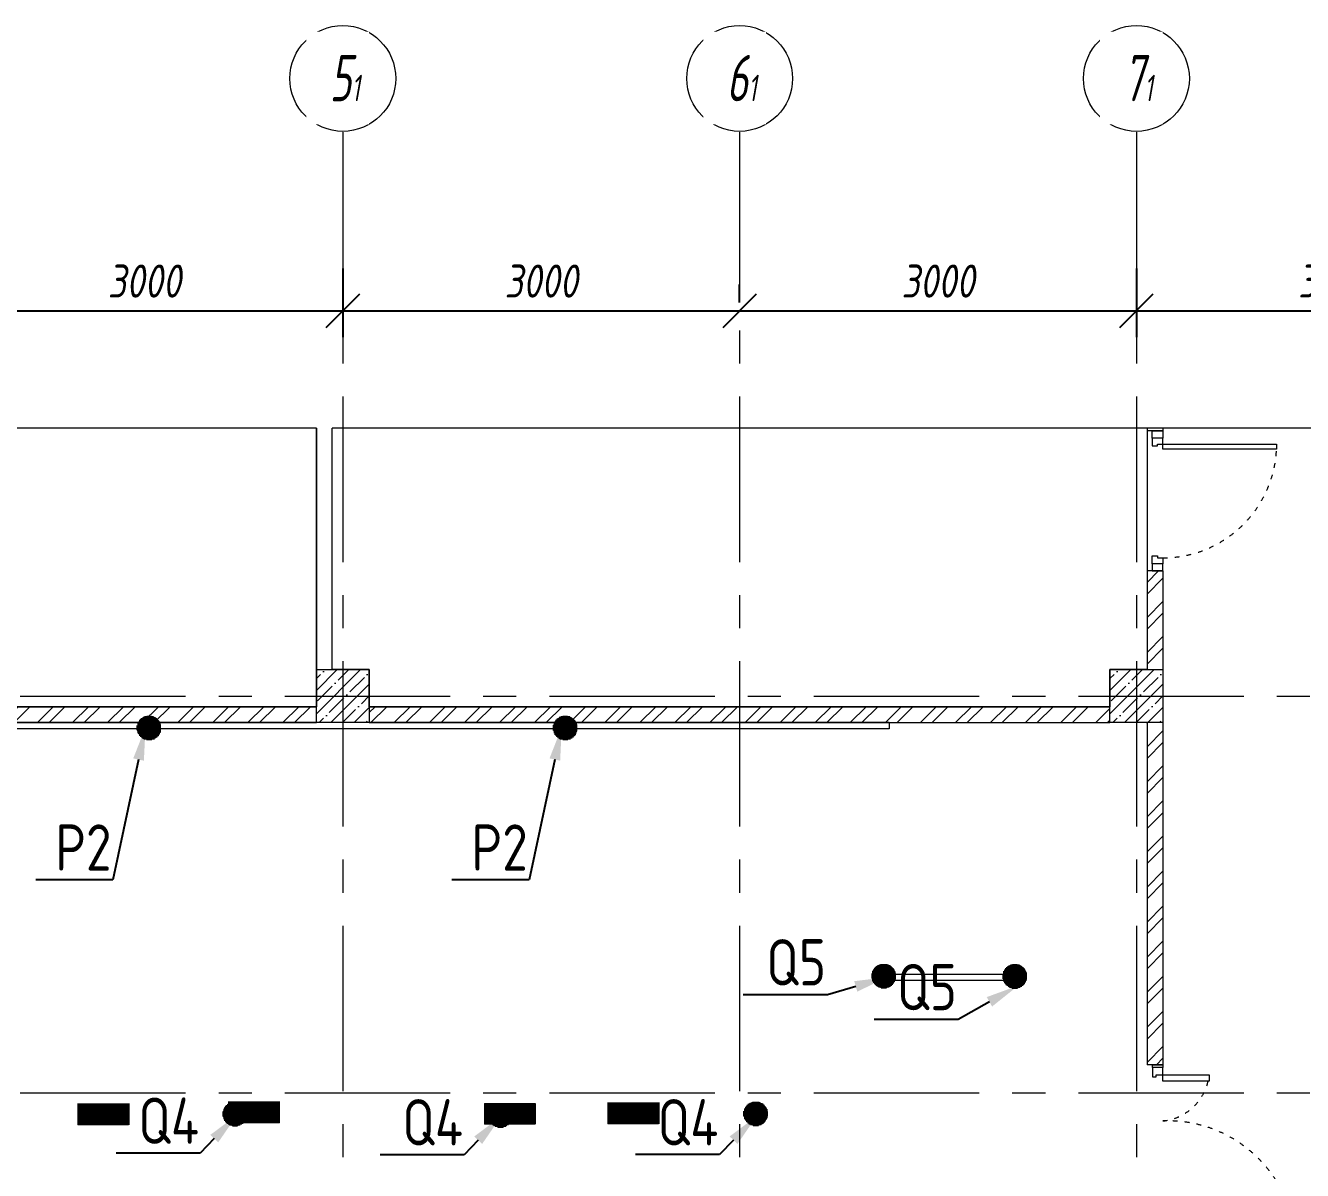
# Model space of a CAD drawing. Header units: millimetres. Extents: x -85420 to 1195317, y -69347 to 470418.
# Drawn here: x 551798 to 561452, y 51356 to 60012 of the extents above; entities that cross this region are included whole.
import ezdxf
from ezdxf import colors
from ezdxf.entities.mleader import LeaderData, LeaderLine
from ezdxf.math import Vec2, Vec3

# ---------------------------------------------------------------- set-up
doc = ezdxf.new("R2010")
doc.units = ezdxf.units.MM
for name, pattern in [('ACAD_ISO03W100', [30, 12, -18]), ('CENTER', [2, 1.25, -0.25, 0.25, -0.25]), ('ГОСТ 2.303 4', [7, 5, -2, 0])]:
    doc.linetypes.add(name, pattern=pattern)
for name, color, linetype, lineweight in [('Rigging-Truss-Insert Points', 7, 'Continuous', 5), ('TRUSS LIGHT', 7, 'Continuous', 5), ('АР_Двери', 7, 'Continuous', 0), ('АР_Колонны', 5, 'Continuous', 35), ('АР_Колонны Штрих', 250, 'Continuous', 5), ('АР_Оси', 7, 'Continuous', 25), ('АР_Оси размеры', 164, 'Continuous', 9), ('АР_Перегородки_кирпич_Штрих', 244, 'Continuous', 5)]:
    doc.layers.add(name, color=color, linetype=linetype, lineweight=lineweight)
doc.layers.add('АР_Перегородки кирпич', color=34, linetype='Continuous')
doc.layers.add('АР_Площадь контур', color=7, linetype='Continuous', lineweight=30, true_color=0xff9ee7, plot=False)
doc.layers.add('ПБ_граница', color=7, linetype='ГОСТ 2.303 4', lineweight=40, true_color=0xdb0000)
doc.styles.get("Standard").update_dxf_attribs({"font": 'GOST.TTF'})
doc.styles.add('ГОСТ 2.304', font='CS_Gost2304.shx', dxfattribs={"oblique": 10})
doc.dimstyles.new('СПДС', dxfattribs={"dimscale": 100, "dimtxt": 2.5, "dimasz": 2.5, "dimexe": 2, "dimexo": 0.625, "dimgap": 1, "dimtad": 1, "dimdec": 0, "dimrnd": 5, "dimtxsty": 'ГОСТ 2.304', "dimblk": 'OBLIQUE', "dimblk1": 'OBLIQUE', "dimblk2": 'OBLIQUE', "dimcen": 2.5, "dimdle": 2, "dimadec": 0, "dimazin": 2, "dimtfac": 0.75, "dimtdec": 4, "dimtmove": 1, "dimatfit": 3, "dimfxl": 1, "dimtfill": 1, "dimtolj": 1, "dimarcsym": 1})

# ---------------------------------------------------------------- blocks, each defined once
blk = doc.blocks.new('_DotSmall')
at = {"color": 0, "linetype": 'ByBlock', "const_width": 0.5}
blk.add_lwpolyline([(-0.0625, 0, 1), (0.0625, 0, 1)], format="xyb", close=True, dxfattribs=at)
blk = doc.blocks.new('*U434')
for points in [[(-55, -80), (-55, 0), (-115, 0), (-115, -40), (-100, -40), (-100, -80), (-55, -80)], [(0, 0), (0, -80), (-55, -80), (-55, 0), (0, 0)], [(-1060, 0), (-1060, -80), (-1005, -80), (-1005, 0), (-1060, 0)], [(-1005, -80), (-1005, 0), (-945, 0), (-945, -40), (-960, -40), (-960, -80), (-1005, -80)]]:
    blk.add_lwpolyline(points)
blk.add_lwpolyline([(-100, -80), (-100, -940), (-140, -940), (-140, -80)], close=True)
at = {"linetype": 'ACAD_ISO03W100', "ltscale": 3}
blk.add_arc((-100, -80), 860, 180, 270, dxfattribs=at)
blk = doc.blocks.new('1370')
at = {"layer": 'АР_Двери'}
for points in [[(1076825.5, -46356.5), (1076825.5, -46436.5), (1076845.5, -46436.5), (1076845.5, -46356.5), (1076825.5, -46356.5)], [(1076845.5, -46436.5), (1076845.5, -46356.5), (1076915.5, -46356.5), (1076915.5, -46386.5), (1076900.5, -46386.5), (1076900.5, -46436.5), (1076845.5, -46436.5)], [(1078176.5, -46436.5), (1078176.5, -46356.5), (1078106.5, -46356.5), (1078106.5, -46386.5), (1078121.5, -46386.5), (1078121.5, -46436.5), (1078176.5, -46436.5)], [(1078196.5, -46356.5), (1078196.5, -46436.5), (1078176.5, -46436.5), (1078176.5, -46356.5), (1078196.5, -46356.5)]]:
    blk.add_lwpolyline(points, dxfattribs=at)
for points in [[(1076900.5, -46436.5), (1076900.5, -47436.5), (1076950.4, -47436.5), (1076950.4, -46436.5)], [(1078071.7, -46786.5), (1078071.7, -46436.5), (1078121.5, -46436.5), (1078121.5, -46786.5)]]:
    blk.add_lwpolyline(points, close=True, dxfattribs=at)
at = {"layer": 'АР_Двери', "linetype": 'ACAD_ISO03W100', "ltscale": 3}
for centre, radius, start, end in [((1076804.9, -46473.8), 967.4, 275.67288, 2.21397), ((1078161.9, -46396.1), 392.5, 185.90754, 264.09246)]:
    blk.add_arc(centre, radius, start, end, dxfattribs=at)
blk = doc.blocks.new('_Oblique')
at = {"color": 0, "linetype": 'ByBlock', "lineweight": -2}
blk.add_line((-0.5, -0.5), (0.5, 0.5), dxfattribs=at)
blk = doc.blocks.new('*D452')
at = {"layer": 'Defpoints', "color": 0, "ltscale": 100, "transparency": 16777216}
for p in [(636617, 44101.1), (639617, 43895.4), (639617, 43513.4)]:
    blk.add_point(p, dxfattribs=at)
at = {"layer": 'АР_Оси размеры', "color": 0, "lineweight": -2, "ltscale": 100, "transparency": 16777216}
for p, q in [((636617, 44038.6), (636617, 43313.4)), ((639617, 43832.9), (639617, 43313.4)), ((636417, 43513.4), (639817, 43513.4))]:
    blk.add_line(p, q, dxfattribs=at)
at = {"layer": 'АР_Оси размеры', "color": 0, "lineweight": -2, "ltscale": 100, "transparency": 16777216, "xscale": 250, "yscale": 250, "zscale": 250, "rotation": 180}
blk.add_blockref('_Oblique', (636617, 43513.4), dxfattribs=at)
at = {"layer": 'АР_Оси размеры', "color": 0, "lineweight": -2, "ltscale": 100, "transparency": 16777216, "xscale": 250, "yscale": 250, "zscale": 250}
blk.add_blockref('_Oblique', (639617, 43513.4), dxfattribs=at)
at = {"layer": 'АР_Оси размеры', "color": 0, "lineweight": 9, "ltscale": 100, "transparency": 16777216, "insert": (638117, 43738.4), "char_height": 250, "attachment_point": 5, "style": 'ГОСТ 2.304', "bg_fill": 3, "box_fill_scale": 1.1, "bg_fill_color": 256, "bg_fill_true_color": 13158600, "bg_fill_transparency": 0}
blk.add_mtext('\\A1;3000', dxfattribs=at)
blk = doc.blocks.new('*D453')
at = {"layer": 'Defpoints', "color": 0, "ltscale": 100, "transparency": 16777216}
for p in [(639617, 43895.4), (642617, 43513.4), (642617, 43513.4)]:
    blk.add_point(p, dxfattribs=at)
at = {"layer": 'АР_Оси размеры', "color": 0, "lineweight": -2, "ltscale": 100, "transparency": 16777216}
for p, q in [((639617, 43832.9), (639617, 43313.4)), ((642617, 43575.9), (642617, 43713.4)), ((639417, 43513.4), (642817, 43513.4))]:
    blk.add_line(p, q, dxfattribs=at)
at = {"layer": 'АР_Оси размеры', "color": 0, "lineweight": -2, "ltscale": 100, "transparency": 16777216, "xscale": 250, "yscale": 250, "zscale": 250, "rotation": 180}
blk.add_blockref('_Oblique', (639617, 43513.4), dxfattribs=at)
at = {"layer": 'АР_Оси размеры', "color": 0, "lineweight": -2, "ltscale": 100, "transparency": 16777216, "xscale": 250, "yscale": 250, "zscale": 250}
blk.add_blockref('_Oblique', (642617, 43513.4), dxfattribs=at)
at = {"layer": 'АР_Оси размеры', "color": 0, "lineweight": 9, "ltscale": 100, "transparency": 16777216, "insert": (641117, 43738.4), "char_height": 250, "attachment_point": 5, "style": 'ГОСТ 2.304', "bg_fill": 3, "box_fill_scale": 1.1, "bg_fill_color": 256, "bg_fill_true_color": 13158600, "bg_fill_transparency": 0}
blk.add_mtext('\\A1;3000', dxfattribs=at)
blk = doc.blocks.new('*D454')
at = {"layer": 'Defpoints', "color": 0, "ltscale": 100, "transparency": 16777216}
for p in [(645617, 43895.4), (642617, 43513.4), (645617, 43513.4)]:
    blk.add_point(p, dxfattribs=at)
at = {"layer": 'АР_Оси размеры', "color": 0, "lineweight": -2, "ltscale": 100, "transparency": 16777216}
for p, q in [((645617, 43832.9), (645617, 43313.4)), ((642617, 43575.9), (642617, 43713.4)), ((642417, 43513.4), (645817, 43513.4))]:
    blk.add_line(p, q, dxfattribs=at)
at = {"layer": 'АР_Оси размеры', "color": 0, "lineweight": -2, "ltscale": 100, "transparency": 16777216, "xscale": 250, "yscale": 250, "zscale": 250, "rotation": 180}
blk.add_blockref('_Oblique', (642617, 43513.4), dxfattribs=at)
at = {"layer": 'АР_Оси размеры', "color": 0, "lineweight": -2, "ltscale": 100, "transparency": 16777216, "xscale": 250, "yscale": 250, "zscale": 250}
blk.add_blockref('_Oblique', (645617, 43513.4), dxfattribs=at)
at = {"layer": 'АР_Оси размеры', "color": 0, "lineweight": 9, "ltscale": 100, "transparency": 16777216, "insert": (644117, 43738.4), "char_height": 250, "attachment_point": 5, "style": 'ГОСТ 2.304', "bg_fill": 3, "box_fill_scale": 1.1, "bg_fill_color": 256, "bg_fill_true_color": 13158600, "bg_fill_transparency": 0}
blk.add_mtext('\\A1;3000', dxfattribs=at)
blk = doc.blocks.new('*D455')
at = {"layer": 'Defpoints', "color": 0, "ltscale": 100, "transparency": 16777216}
for p in [(645617, 43895.4), (648617, 43889.7), (648617, 43513.4)]:
    blk.add_point(p, dxfattribs=at)
at = {"layer": 'АР_Оси размеры', "color": 0, "lineweight": -2, "ltscale": 100, "transparency": 16777216}
for p, q in [((645617, 43832.9), (645617, 43313.4)), ((648617, 43827.2), (648617, 43313.4)), ((645417, 43513.4), (648817, 43513.4))]:
    blk.add_line(p, q, dxfattribs=at)
at = {"layer": 'АР_Оси размеры', "color": 0, "lineweight": -2, "ltscale": 100, "transparency": 16777216, "xscale": 250, "yscale": 250, "zscale": 250, "rotation": 180}
blk.add_blockref('_Oblique', (645617, 43513.4), dxfattribs=at)
at = {"layer": 'АР_Оси размеры', "color": 0, "lineweight": -2, "ltscale": 100, "transparency": 16777216, "xscale": 250, "yscale": 250, "zscale": 250}
blk.add_blockref('_Oblique', (648617, 43513.4), dxfattribs=at)
at = {"layer": 'АР_Оси размеры', "color": 0, "lineweight": 9, "ltscale": 100, "transparency": 16777216, "insert": (647117, 43738.4), "char_height": 250, "attachment_point": 5, "style": 'ГОСТ 2.304', "bg_fill": 3, "box_fill_scale": 1.1, "bg_fill_color": 256, "bg_fill_true_color": 13158600, "bg_fill_transparency": 0}
blk.add_mtext('\\A1;3000', dxfattribs=at)
blk = doc.blocks.new('Truss Straight Prolyte H40V-200 387x387x2000_3d')
at = {"layer": 'Rigging-Truss-Insert Points'}
for p in [(0, 0), (2000, 0)]:
    blk.add_point(p, dxfattribs=at)
blk = doc.blocks.new('Truss-46')
at = {"layer": 'TRUSS LIGHT', "color": 7, "transparency": 33554687}
blk.add_blockref('Truss Straight Prolyte H40V-200 387x387x2000_3d', (0, 0), dxfattribs=at)
at = {"layer": 'TRUSS LIGHT', "color": 0, "flags": 1}
for tag in ['Position_Name', 'Location', 'Trim', 'Length', 'Total_Hung_Weight', 'Note', 'WH', 'WH-A', 'TE', 'TE-A', 'Model_Name', 'Manufacturer', 'Length', 'Width', 'Height', 'Weight_Imperial', 'Weight_Metric', 'Truss_Color', 'User_Field_1', 'User_Field_2', 'User_Field_3', 'User_Field_4', 'User_Field_5', 'User_Field_6']:
    blk.add_attdef(tag, (-11004, -194.5), '', height=0.18, dxfattribs=at)
blk = doc.blocks.new('АР план')
at = {"layer": 'АР_Колонны Штрих', "lineweight": 9, "ltscale": 100}
h = blk.add_hatch(dxfattribs=at)
h.set_pattern_fill('ANSI35', color=256, scale=500)
h.set_pattern_definition([(45, (-317635.06, 80672.37), (-88.388348, 88.388348), []), (45, (-317546.67, 80672.37), (-88.388348, 88.388348), [156.25, -31.25, 0, -31.25])])
h.paths.add_polyline_path([(639817, 40800.9), (639417, 40800.9), (639417, 40400.9), (639817, 40400.9)])
h = blk.add_hatch(dxfattribs=at)
h.set_pattern_fill('ANSI35', color=256, scale=500)
h.set_pattern_definition([(45, (-311635.06, 80672.37), (-88.388348, 88.388348), []), (45, (-311546.67, 80672.37), (-88.388348, 88.388348), [156.25, -31.25, 0, -31.25])])
h.paths.add_polyline_path([(645817, 40800.9), (645417, 40800.9), (645417, 40400.9), (645817, 40400.9)])
at = {"layer": 'АР_Перегородки_кирпич_Штрих', "lineweight": 9, "ltscale": 100}
h = blk.add_hatch(dxfattribs=at)
h.set_pattern_fill('ANSI32', color=256, scale=500)
h.set_pattern_definition([(45, (-329100.19, 86717.37), (-132.58252, 132.58252), []), (45, (-329011.8, 86717.37), (-132.58252, 132.58252), [])])
h.paths.add_polyline_path([(633936.9, 40520.9), (633936.9, 40400.9), (633936.9, 40400.9), (633936.9, 40520.9), (633936.9, 40520.9), (635474.1, 40520.9), (635474.1, 41450.9), (633936.9, 41450.9), (633936.9, 40850.9), (633816.9, 40850.9), (633816.9, 41570.9), (635473.7, 41570.9), (635473.3, 42625.6), (635594.1, 42625.6), (635594.1, 40520.9), (639417, 40520.9), (639417, 40400.9), (633936.9, 40400.9), (633936.9, 40520.9), (633936.9, 40520.9), (633936.9, 40400.9), (633936.9, 40520.9)])
at = {"layer": 'АР_Перегородки_кирпич_Штрих', "lineweight": 9, "ltscale": 100, "transparency": 33554687}
h = blk.add_hatch(dxfattribs=at)
h.set_pattern_fill('ANSI32', color=256, scale=500)
h.set_pattern_definition([(45, (-443159.3, 77759.1), (-132.58252, 132.58252), []), (45, (-443070.92, 77759.1), (-132.58252, 132.58252), [])])
h.paths.add_polyline_path([(645817, 41546.6), (645697, 41546.6), (645697, 40800.9), (645817, 40800.9)])
at = {"layer": 'АР_Перегородки_кирпич_Штрих', "lineweight": 9, "ltscale": 100}
h = blk.add_hatch(dxfattribs=at)
h.set_pattern_fill('ANSI32', color=256, scale=500)
h.set_pattern_definition([(45, (-323220.07, 86717.37), (-132.58252, 132.58252), []), (45, (-323131.68, 86717.37), (-132.58252, 132.58252), [])])
h.paths.add_polyline_path([(639817, 40520.9), (639817, 40400.9), (639817, 40400.9), (639817, 40520.9), (639817, 40520.9), (645417, 40520.9), (645417, 40400.9), (639817, 40400.9), (639817, 40520.9), (639817, 40520.9), (639817, 40400.9), (639817, 40520.9)])
at = {"layer": 'АР_Перегородки_кирпич_Штрих', "lineweight": 9, "ltscale": 100, "transparency": 33554687}
h = blk.add_hatch(dxfattribs=at)
h.set_pattern_fill('ANSI32', color=256, scale=500)
h.set_pattern_definition([(45, (-443159.3, 74130.13), (-132.58252, 132.58252), []), (45, (-443070.92, 74130.13), (-132.58252, 132.58252), [])])
h.paths.add_polyline_path([(645817, 40400.9), (645697, 40400.9), (645697, 37813.9), (645817, 37813.9)])
at = {"layer": 'Defpoints', "color": 18, "lineweight": 9, "ltscale": 100, "true_color": 0x000000}
blk.add_lwpolyline([(639417, 42625.6), (629522.5, 42625.6), (629522.5, 14722.7), (657815.7, 14722.7), (657815.7, 42625.6), (639537, 42625.6)], dxfattribs=at)
at = {"layer": 'АР_Колонны', "lineweight": 9, "ltscale": 100}
for points in [[(639417, 40800.9), (639817, 40800.9), (639817, 40400.9), (639417, 40400.9)], [(645417, 40800.9), (645817, 40800.9), (645817, 40400.9), (645417, 40400.9)]]:
    blk.add_lwpolyline(points, close=True, dxfattribs=at)
at = {"layer": 'АР_Оси', "linetype": 'CENTER', "lineweight": 9, "ltscale": 1000}
for p, q in [((639617, 44864.5), (639617, 14722.7)), ((642617, 44864.5), (642617, 14722.7)), ((645617, 44864.5), (645617, 14722.7)), ((623178.5, 40600.9), (657815.7, 40600.9)), ((623178.5, 37600.9), (657815.7, 37600.9))]:
    blk.add_line(p, q, dxfattribs=at)
at = {"layer": 'АР_Оси', "lineweight": 9, "ltscale": 0.5}
for centre in [(639617, 45270.1), (642617, 45270.1), (645617, 45270.1)]:
    blk.add_circle(centre, 400, dxfattribs=at)
at = {"layer": 'АР_Перегородки кирпич', "linetype": 'Continuous', "lineweight": 9, "ltscale": 100}
for points in [[(639417, 40800.9), (639417, 42625.6)], [(639537, 40800.9), (639537, 42625.6)]]:
    blk.add_lwpolyline(points, dxfattribs=at)
at = {"layer": 'АР_Перегородки кирпич', "lineweight": 9, "ltscale": 100}
for points in [[(645697, 42625.6), (645697, 42606.6)], [(645817, 42606.6), (645697, 42606.6)], [(645817, 42625.6), (645817, 42606.6)], [(645697, 41546.6), (645697, 40800.9)], [(645817, 41546.6), (645697, 41546.6)], [(645817, 41546.6), (645817, 40800.9)], [(635594.1, 40520.9), (639417, 40520.9)], [(639817, 40520.9), (645417, 40520.9)], [(633936.9, 40400.9), (639417, 40400.9)], [(639817, 40400.9), (645417, 40400.9)], [(645697, 40400.9), (645697, 37813.9)], [(645817, 40400.9), (645817, 37813.9)], [(645817, 37813.9), (645697, 37813.9)]]:
    blk.add_lwpolyline(points, dxfattribs=at)
at = {"layer": 'АР_Площадь контур', "lineweight": 9}
for points in [[(639417, 42625.6), (639417, 40520.9), (635594.1, 40520.9), (635594.1, 42625.6)], [(645697, 42625.6), (645697, 40800.9), (645417, 40800.9), (645417, 40520.9), (639817, 40520.9), (639817, 40800.9), (639537, 40800.9), (639537, 42625.6)]]:
    blk.add_lwpolyline(points, dxfattribs=at)
at = {"layer": 'АР_Двери', "lineweight": 9, "rotation": 90.00000000000001}
blk.add_blockref('*U434', (645737, 42606.6), dxfattribs=at)
at = {"layer": 'АР_Перегородки кирпич', "lineweight": 9, "rotation": 90.00000000000001}
blk.add_blockref('1370', (599380.6, -1040382.6), dxfattribs=at)
at = {"layer": 'АР_Оси', "lineweight": 9, "char_height": 350, "width": 123.867, "attachment_point": 1, "line_spacing_factor": 1.149209, "style": 'ГОСТ 2.304', "bg_fill": 2}
for s, insert in [('{\\W0.8;5\\H0.57143x;1}', (639517.2, 45447.9)), ('{\\W0.8;6\\H0.57143x;1}', (642517.2, 45447.9)), ('{\\W0.8;7\\H0.57143x;1}', (645517.2, 45447.9))]:
    blk.add_mtext(s, dxfattribs=dict(at, insert=insert))
at = {"layer": 'АР_Оси размеры', "lineweight": 9, "ltscale": 100}
dim = blk.add_linear_dim(base=(639617, 43513.4), p1=(636617, 44101.1), p2=(639617, 43895.4), dimstyle='СПДС', dxfattribs=at)
dim.commit()
dim.dimension.update_dxf_attribs({"geometry": '*D452', "text_midpoint": (638117, 43738.4)})
dim = blk.add_linear_dim(base=(642617, 43513.4), p1=(639617, 43895.4), p2=(642617, 43513.4), dimstyle='СПДС', dxfattribs=at)
dim.commit()
dim.dimension.update_dxf_attribs({"geometry": '*D453', "text_midpoint": (641117, 43738.4)})
dim = blk.add_linear_dim(base=(645617, 43513.4), p1=(642617, 43513.4), p2=(645617, 43895.4), dimstyle='СПДС', dxfattribs=at)
dim.commit()
dim.dimension.update_dxf_attribs({"geometry": '*D454', "text_midpoint": (644117, 43738.4)})
dim = blk.add_linear_dim(base=(648617, 43513.4), p1=(645617, 43895.4), p2=(648617, 43889.7), dimstyle='СПДС', dxfattribs=at)
dim.commit()
dim.dimension.update_dxf_attribs({"geometry": '*D455', "text_midpoint": (647117, 43738.4)})

msp = doc.modelspace()

# ---------------------------------------------------------------- leaders
at = {"layer": 'ПБ_граница', "linetype": 'ByBlock', "lineweight": 0, "ltscale": 70}
ml = msp.add_multileader_mtext('Standard', dxfattribs=at)
ml.set_content('Граница пожарной зоны ', color=256, style='ГОСТ 2.304')
ml.set_leader_properties(color=256, lineweight=-1)
ml.set_arrow_properties(name='DOTSMALL')
ml.build(insert=Vec2(0, 0))
ml.multileader.update_dxf_attribs({"text_left_attachment_type": 6, "text_right_attachment_type": 6, "dogleg_length": 173.1, "arrow_head_size": 250, "scale": 100})
ctx = ml.context
ctx.base_point, ctx.scale, ctx.char_height, ctx.arrow_head_size, ctx.landing_gap_size, ctx.plane_origin = Vec3(450273, 51533, 0), 100, 250, 250, 200, Vec3(406909.5, 65636.9, 0)
ctx.left_attachment, ctx.right_attachment = 6, 6
notes = []
notes.append((ctx, [(0, (1, 1, 0), (450099.9, 51533, 0), (1, 0), 173.1, [(3, [(448218.2, 55394.9, 0)], 0, [])])]))
ctx.mtext.insert, ctx.mtext.width, ctx.mtext.defined_height, ctx.mtext.line_spacing_factor, ctx.mtext.flow_direction = Vec3(450473, 51845.5, 0), 7160.099, 981, 0.768, 5
for ctx, leaders in notes:
    for number, flags, end, landing, length, lines in leaders:
        leader = LeaderData()
        leader.index, (leader.has_last_leader_line, leader.has_dogleg_vector, leader.attachment_direction) = number, flags
        leader.last_leader_point, leader.dogleg_vector, leader.dogleg_length = Vec3(end), Vec3(landing), length
        for number, points, colour, breaks in lines:
            line = LeaderLine()
            line.index, line.vertices, line.color, line.breaks = number, Vec3.list(points), colors.encode_raw_color(colour), breaks
            leader.lines.append(line)
        ctx.leaders.append(leader)

# ---------------------------------------------------------------- next in the draw order: block references
at = {"color": 12, "true_color": 0xe00000}
msp.add_blockref('АР план', (-85419.9, 14341.6), dxfattribs=at)

# ---------------------------------------------------------------- next in the draw order: hatches: boundary and pattern name
at = {"lineweight": 9}
h = msp.add_hatch(dxfattribs=at)
h.set_pattern_fill('ANGLE', color=1)
h.set_pattern_definition([(0, (-283028.7215, -637684.147), (0, 6.985), [5.08, -1.905]), (90, (-283028.7215, -637684.147), (-6.985, 4e-16), [5.08, -1.905])])
edge = h.paths.add_edge_path()
edge.add_arc((552732.4, 54702.5), 91.6, 0, 360)
h = msp.add_hatch(dxfattribs=at)
h.set_pattern_fill('ANGLE', color=1)
h.set_pattern_definition([(0, (-279881.8575, -637684.147), (0, 6.985), [5.08, -1.905]), (90, (-279881.8575, -637684.147), (-6.985, 4e-16), [5.08, -1.905])])
edge = h.paths.add_edge_path()
edge.add_arc((555879.2, 54702.5), 91.6, 0, 360)
h = msp.add_hatch(dxfattribs=at)
h.set_pattern_fill('ANGLE', color=1)
h.set_pattern_definition([(0, (-277473.616, -639559.945), (0, 6.985), [5.08, -1.905]), (90, (-277473.616, -639559.945), (-6.985, 4e-16), [5.08, -1.905])])
edge = h.paths.add_edge_path()
edge.add_arc((558287.5, 52826.7), 91.6, 0, 360)
h = msp.add_hatch(dxfattribs=at)
h.set_pattern_fill('ANGLE', color=1)
h.set_pattern_definition([(0, (-276482.6726, -639561.9484), (0, 6.985), [5.08, -1.905]), (90, (-276482.6726, -639561.9484), (-6.985, 4e-16), [5.08, -1.905])])
edge = h.paths.add_edge_path()
edge.add_arc((559278.4, 52824.7), 91.6, 0, 360)
h = msp.add_hatch(dxfattribs=at)
h.set_pattern_fill('ANGLE', color=3, angle=-90)
h.set_pattern_definition([(270, (-138608.289, 889813.76), (6.985, -1e-15), [5.08, -1.905]), (360, (-138608.289, 889813.76), (2e-15, 6.985), [5.08, -1.905])])
h.paths.add_polyline_path([(552579, 51862.5), (552579, 51702.5), (552193.6, 51702.5), (552193.6, 51862.5)])
h = msp.add_hatch(dxfattribs=at)
h.set_pattern_fill('ANGLE', color=1)
h.set_pattern_definition([(0, (-282379.495, -640603.1176), (0, 6.985), [5.08, -1.905]), (90, (-282379.495, -640603.1176), (-6.985, 4e-16), [5.08, -1.905])])
edge = h.paths.add_edge_path()
edge.add_arc((553381.6, 51783.6), 91.6, 0, 360)
h = msp.add_hatch(dxfattribs=at)
h.set_pattern_fill('ANGLE', color=3, angle=-90)
h.set_pattern_definition([(270, (-137470.0324, 889827.9505), (6.985, -1e-15), [5.08, -1.905]), (360, (-137470.0324, 889827.9505), (2e-15, 6.985), [5.08, -1.905])])
h.paths.add_polyline_path([(553717.2, 51876.7), (553717.2, 51716.7), (553331.9, 51716.7), (553331.9, 51876.7)])
h = msp.add_hatch(dxfattribs=at)
h.set_pattern_fill('ANGLE', color=3, angle=-90)
h.set_pattern_definition([(270, (-135534.975, 889817.644), (6.985, -1e-15), [5.08, -1.905]), (360, (-135534.975, 889817.644), (2e-15, 6.985), [5.08, -1.905])])
h.paths.add_polyline_path([(555652.3, 51866.4), (555652.3, 51706.4), (555266.9, 51706.4), (555266.9, 51866.4)])
h = msp.add_hatch(dxfattribs=at)
h.set_pattern_fill('ANGLE', color=1)
h.set_pattern_definition([(0, (-280372.325, -640613.416), (0, 6.985), [5.08, -1.905]), (90, (-280372.325, -640613.416), (-6.985, 4e-16), [5.08, -1.905])])
edge = h.paths.add_edge_path()
edge.add_arc((555388.8, 51773.3), 91.6, 0, 360)
h = msp.add_hatch(dxfattribs=at)
h.set_pattern_fill('ANGLE', color=3, angle=-90)
h.set_pattern_definition([(270, (-134600.9945, 889820.8464), (6.985, -1e-15), [5.08, -1.905]), (360, (-134600.9945, 889820.8464), (2e-15, 6.985), [5.08, -1.905])])
h.paths.add_polyline_path([(556586.3, 51869.6), (556586.3, 51709.6), (556200.9, 51709.6), (556200.9, 51869.6)])
h = msp.add_hatch(dxfattribs=at)
h.set_pattern_fill('ANGLE', color=1)
h.set_pattern_definition([(0, (-278441.972, -640601.171), (0, 6.985), [5.08, -1.905]), (90, (-278441.972, -640601.171), (-6.985, 4e-16), [5.08, -1.905])])
edge = h.paths.add_edge_path()
edge.add_arc((557319.1, 51785.5), 91.6, 0, 360)

# ---------------------------------------------------------------- next in the draw order: linework, layer by layer
at = {"color": 4, "lineweight": 9, "ltscale": 100}
msp.add_lwpolyline([(550507.4, 54744.8), (558327.4, 54744.8), (558327.4, 54693.9), (550507.4, 54693.9)], close=True, dxfattribs=at)
at = {"lineweight": 9, "ltscale": 100}
msp.add_lwpolyline([(558269.6, 52841.3), (559280.1, 52841.3), (559280.1, 52791.3), (558269.6, 52791.3)], close=True, dxfattribs=at)

# ---------------------------------------------------------------- next in the draw order: block references
at = {"layer": 'TRUSS LIGHT', "color": 7, "lineweight": 9, "transparency": 33554687}
for p in [(551380.6, 51783.1, 1), (553381.1, 51782.7, 1), (555381.6, 51782.8, 1)]:
    msp.add_blockref('Truss-46', p, dxfattribs=at)

# ---------------------------------------------------------------- next in the draw order: leaders
at = {"lineweight": 9}
ml = msp.add_multileader_mtext('Standard', dxfattribs=at)
ml.set_content('P2', color=256)
ml.set_leader_properties()
ml.build(insert=Vec2(0, 0))
ml.multileader.update_dxf_attribs({"text_left_attachment_type": 6, "text_right_attachment_type": 6, "arrow_head_size": 250})
ctx = ml.context
ctx.base_point, ctx.char_height, ctx.arrow_head_size, ctx.plane_origin = Vec3(552043.6, 53552.7, 0), 350, 250, Vec3(552705.4, 54707.3, 0)
ctx.left_attachment, ctx.right_attachment, ctx.text_align_type = 6, 6, 2
notes = []
notes.append((ctx, [(1, (1, 1, 0), (552457.9, 53552.7, 0), (-1, 0), 8, [(0, [(552705.4, 54707.3, 0)], 0, [])])]))
ctx.mtext.insert, ctx.mtext.alignment, ctx.mtext.flow_direction = Vec3(552447.9, 53972.7, 0), 3, 5
ml = msp.add_multileader_mtext('Standard', dxfattribs=at)
ml.set_content('P2', color=256)
ml.set_leader_properties()
ml.build(insert=Vec2(0, 0))
ml.multileader.update_dxf_attribs({"text_left_attachment_type": 6, "text_right_attachment_type": 6, "arrow_head_size": 250})
ctx = ml.context
ctx.base_point, ctx.char_height, ctx.arrow_head_size, ctx.plane_origin = Vec3(555190.5, 53552.7, 0), 350, 250, Vec3(555852.3, 54707.3, 0)
ctx.left_attachment, ctx.right_attachment, ctx.text_align_type = 6, 6, 2
notes.append((ctx, [(1, (1, 1, 0), (555604.8, 53552.7, 0), (-1, 0), 8, [(0, [(555852.3, 54707.3, 0)], 0, [])])]))
ctx.mtext.insert, ctx.mtext.alignment, ctx.mtext.flow_direction = Vec3(555594.8, 53972.7, 0), 3, 5
ml = msp.add_multileader_mtext('Standard', dxfattribs=at)
ml.set_content('Q5', color=256)
ml.set_leader_properties()
ml.build(insert=Vec2(0, 0))
ml.multileader.update_dxf_attribs({"text_left_attachment_type": 6, "text_right_attachment_type": 6, "arrow_head_size": 250})
ctx = ml.context
ctx.base_point, ctx.char_height, ctx.arrow_head_size, ctx.plane_origin = Vec3(557448.2, 52685.2, 0), 350, 250, Vec3(559216, 53548.6, 0)
ctx.left_attachment, ctx.right_attachment, ctx.text_align_type = 6, 6, 2
notes.append((ctx, [(1, (1, 1, 0), (557860.5, 52685.2, 0), (-1, 0), 8, [(0, [(558314.9, 52818.2, 0)], 0, [])])]))
ctx.mtext.insert, ctx.mtext.alignment, ctx.mtext.flow_direction = Vec3(557850.5, 53105.2, 0), 3, 5
ml = msp.add_multileader_mtext('Standard', dxfattribs=at)
ml.set_content('Q5', color=256)
ml.set_leader_properties()
ml.build(insert=Vec2(0, 0))
ml.multileader.update_dxf_attribs({"text_left_attachment_type": 6, "text_right_attachment_type": 6, "arrow_head_size": 250})
ctx = ml.context
ctx.base_point, ctx.char_height, ctx.arrow_head_size, ctx.plane_origin = Vec3(558436.7, 52497.9, 0), 350, 250, Vec3(560204.4, 53484.7, 0)
ctx.left_attachment, ctx.right_attachment, ctx.text_align_type = 6, 6, 2
notes.append((ctx, [(1, (1, 1, 0), (558849, 52497.9, 0), (-1, 0), 8, [(0, [(559303.4, 52754.2, 0)], 0, [])])]))
ctx.mtext.insert, ctx.mtext.alignment, ctx.mtext.flow_direction = Vec3(558839, 52917.9, 0), 3, 5
ml = msp.add_multileader_mtext('Standard', dxfattribs=at)
ml.set_content('Q4', color=256)
ml.set_leader_properties()
ml.build(insert=Vec2(0, 0))
ml.multileader.update_dxf_attribs({"text_left_attachment_type": 6, "text_right_attachment_type": 6, "arrow_head_size": 250})
ctx = ml.context
ctx.base_point, ctx.char_height, ctx.arrow_head_size, ctx.plane_origin = Vec3(552682, 51487.6, 0), 350, 250, Vec3(555525.3, 52359.4, 0)
ctx.left_attachment, ctx.right_attachment, ctx.text_align_type = 6, 6, 2
notes.append((ctx, [(1, (1, 1, 0), (553119.6, 51487.6, 0), (-1, 0), 8, [(0, [(553398.7, 51777.2, 0)], 0, [])])]))
ctx.mtext.insert, ctx.mtext.alignment, ctx.mtext.flow_direction = Vec3(553109.6, 51907.6, 0), 3, 5
ml = msp.add_multileader_mtext('Standard', dxfattribs=at)
ml.set_content('Q4', color=256)
ml.set_leader_properties()
ml.build(insert=Vec2(0, 0))
ml.multileader.update_dxf_attribs({"text_left_attachment_type": 6, "text_right_attachment_type": 6, "arrow_head_size": 250})
ctx = ml.context
ctx.base_point, ctx.char_height, ctx.arrow_head_size, ctx.plane_origin = Vec3(554677.5, 51475.8, 0), 350, 250, Vec3(557520.8, 52347.6, 0)
ctx.left_attachment, ctx.right_attachment, ctx.text_align_type = 6, 6, 2
notes.append((ctx, [(1, (1, 1, 0), (555115.1, 51475.8, 0), (-1, 0), 8, [(0, [(555394.2, 51765.4, 0)], 0, [])])]))
ctx.mtext.insert, ctx.mtext.alignment, ctx.mtext.flow_direction = Vec3(555105.1, 51895.8, 0), 3, 5
ml = msp.add_multileader_mtext('Standard', dxfattribs=at)
ml.set_content('Q4', color=256)
ml.set_leader_properties()
ml.build(insert=Vec2(0, 0))
ml.multileader.update_dxf_attribs({"text_left_attachment_type": 6, "text_right_attachment_type": 6, "arrow_head_size": 250})
ctx = ml.context
ctx.base_point, ctx.char_height, ctx.arrow_head_size, ctx.plane_origin = Vec3(556608.1, 51475.9, 0), 350, 250, Vec3(559451.4, 52347.7, 0)
ctx.left_attachment, ctx.right_attachment, ctx.text_align_type = 6, 6, 2
notes.append((ctx, [(1, (1, 1, 0), (557045.7, 51475.9, 0), (-1, 0), 8, [(0, [(557324.8, 51765.5, 0)], 0, [])])]))
ctx.mtext.insert, ctx.mtext.alignment, ctx.mtext.flow_direction = Vec3(557035.7, 51895.9, 0), 3, 5
for ctx, leaders in notes:
    for number, flags, end, landing, length, lines in leaders:
        leader = LeaderData()
        leader.index, (leader.has_last_leader_line, leader.has_dogleg_vector, leader.attachment_direction) = number, flags
        leader.last_leader_point, leader.dogleg_vector, leader.dogleg_length = Vec3(end), Vec3(landing), length
        for number, points, colour, breaks in lines:
            line = LeaderLine()
            line.index, line.vertices, line.color, line.breaks = number, Vec3.list(points), colors.encode_raw_color(colour), breaks
            leader.lines.append(line)
        ctx.leaders.append(leader)

doc.saveas('drawing.dxf')
